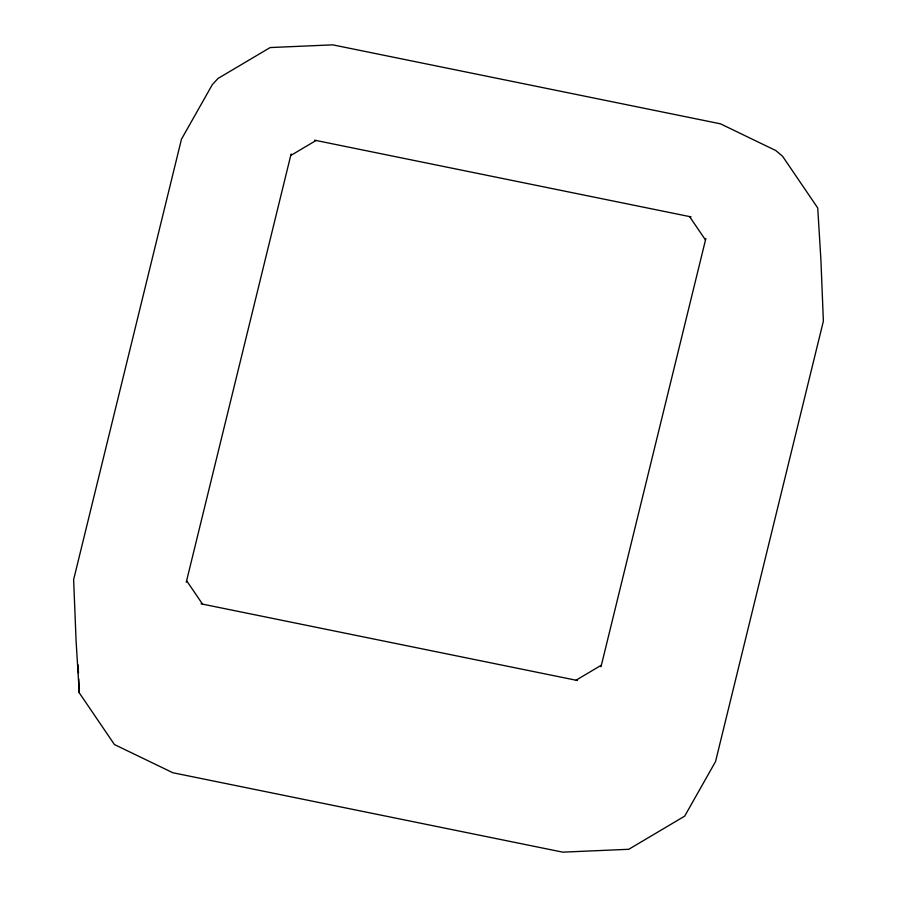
<?xml version="1.0" encoding="UTF-8"?>
<svg xmlns="http://www.w3.org/2000/svg" width="897" height="897" viewBox="0 0 897 897"><rect width="100%" height="100%" fill="white"/><g stroke="black" fill="none" stroke-linecap="round" stroke-linejoin="round"><path stroke-width="1.35" d="M186.24 582.254L291.099 153.97M601.012 666.729L705.872 238.445M290.718 155.506L316.058 140.493M576.042 680.206L601.382 665.182M314.589 140.19L691.026 216.872M201.074 603.827L577.511 680.509M689.558 216.569L705.491 239.992M186.61 580.707L202.543 604.13M79.272 692.832L114.435 744.544L172.841 772.743L562.733 852.15L628.752 849.291L684.68 816.147L715.537 761.587L823.379 321.126L820.901 259.782L817.728 207.958L782.565 156.257L775.827 150.561L720.437 123.808L332.742 44.85L270.143 47.563L218.083 78.409L212.32 84.643L181.463 139.203L73.621 579.664L76.099 641.007L79.272 692.832L78.712 678.894M78.14 664.946L78.476 673.311"/></g></svg>
